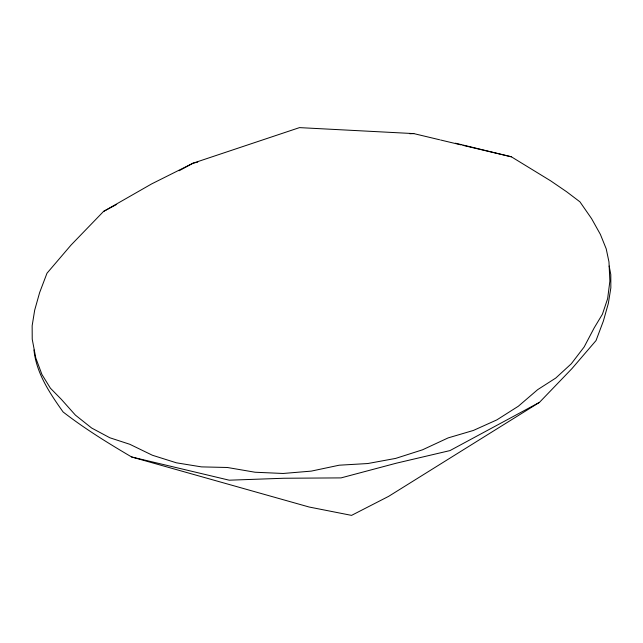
<?xml version="1.0" encoding="UTF-8"?>
<svg xmlns="http://www.w3.org/2000/svg" width="643" height="643" viewBox="0 0 643 643"><rect width="100%" height="100%" fill="white"/><g stroke="black" fill="none" stroke-linecap="round" stroke-linejoin="round"><path stroke-width="0.96" d="M33.958 349.945C36.289 373.245 49.897 393.339 63.086 411.954C84.723 428.736 108.08 443.115 131.654 456.988L309.146 507.022L351.552 515.381L388.621 496.364L539.477 402.357L571.981 368.568L596.029 340.565L603.375 321.042L608.326 303.456L610.85 287.887L610.802 274.601L609.178 266.049M439.603 139.764L413.795 133.599L299.501 127.619L193.045 163.193L151.684 183.89L103.539 211.434L71.019 245.087L46.987 273.227L39.625 292.605L34.674 310.191L32.15 325.76L32.222 339.191L35.815 358.047L41.924 374.467L50.419 388.219L61.262 399.263L75.424 415.137L91.668 428.037L109.84 437.77L129.822 444.297L152.407 455.252L176.407 462.815L201.46 466.882L227.397 467.493L255.086 472.235L283.113 473.473L311.26 471.118L339.207 465.202L367.82 463.531L395.686 458.395L422.539 449.803L448.147 437.899L473.369 430.456L496.83 419.895L518.338 406.239L537.652 389.666L555.761 378.052L571.289 363.777L584.133 346.987L594.204 327.874L602.395 314.266L607.635 298.673L609.877 281.12L608.969 261.91L606.212 248.825L600.385 234.398L591.6 218.66L579.93 201.83L566.604 191.735L550.641 180.828L511.37 156.804L455.421 143.188M179.108 170.749L193.045 163.193L197.763 162.1M103.539 211.434L116.68 204.394M539.477 402.357L449.979 450.59L396.377 463.177L341.031 477.894L283.804 478.255L229.229 480.192L131.654 456.988M409.816 133.752L413.795 133.599M511.37 156.804L462.976 145.35M440.559 139.997L461.023 144.884"/></g></svg>
